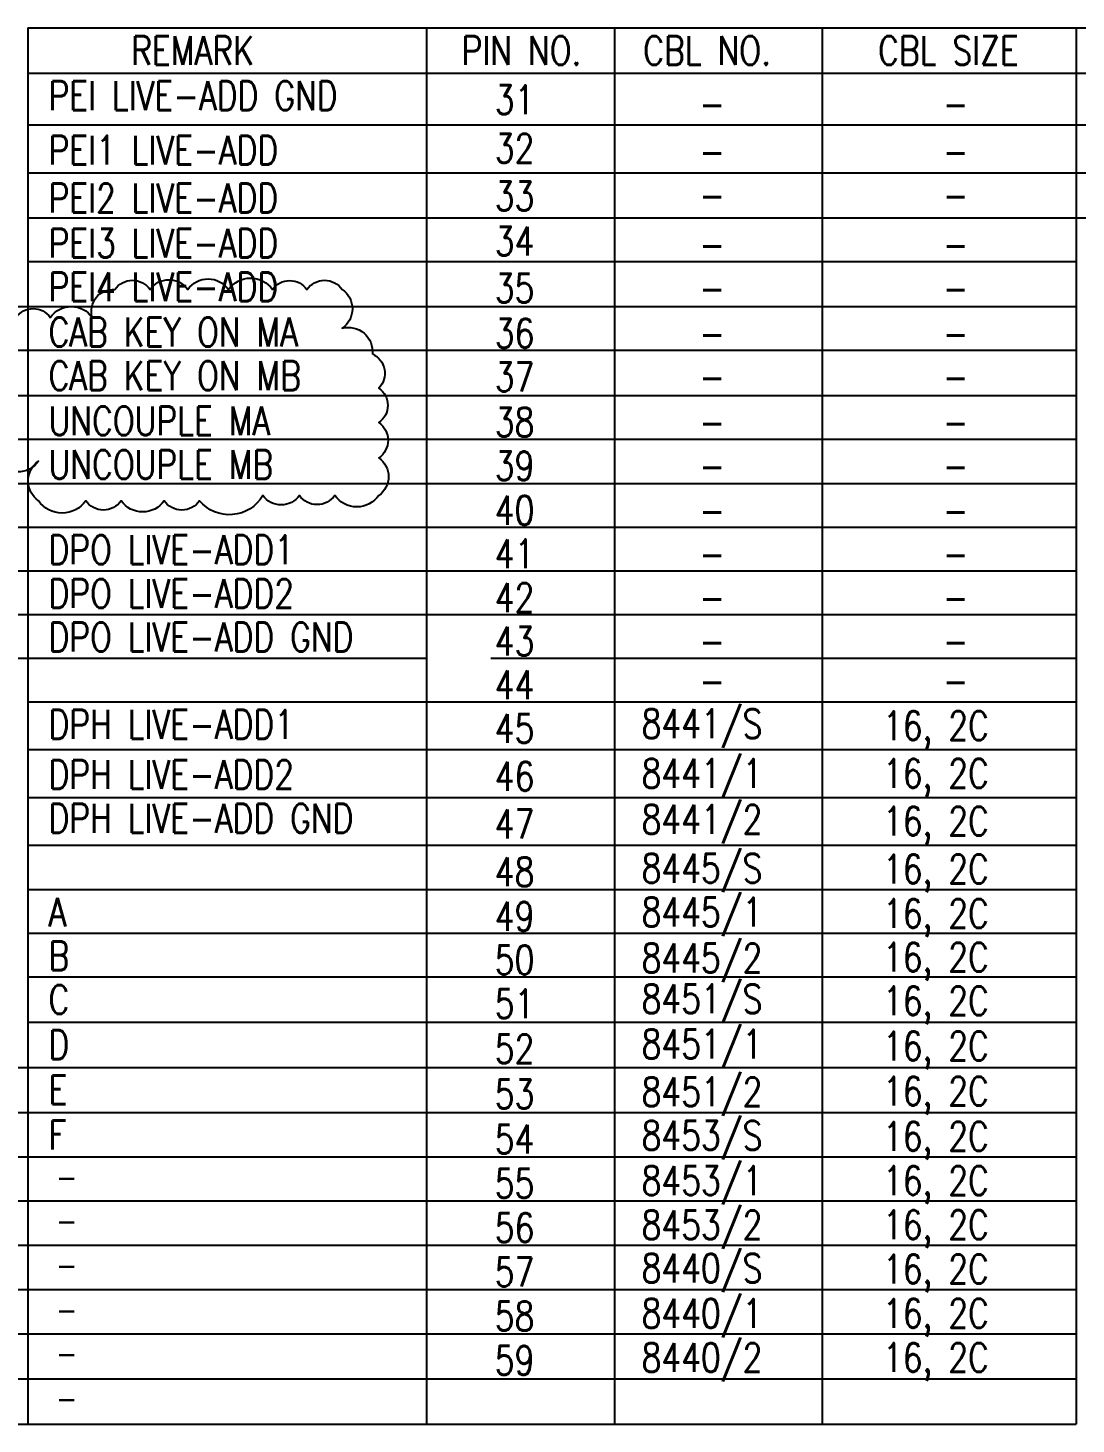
# Model space of a CAD drawing. Extents: x 260 to 819, y -886 to -454.
# Drawn here: x 605.2 to 699, y -694.9 to -570.1 of the extents above; entities that cross this region are included whole.
import ezdxf

# ---------------------------------------------------------------- set-up
doc = ezdxf.new("R2010")
doc.units = 0
doc.header["$LTSCALE"] = 150
doc.header["$MEASUREMENT"] = 0
doc.layers.add('현배선도', color=7, linetype='CONTINUOUS')
doc.styles.get("Standard").update_dxf_attribs({"font": 'romans.shx', "width": 0.8, "bigfont": 'whgtxt.shx'})

msp = doc.modelspace()

# ---------------------------------------------------------------- linework, layer by layer
at = {"layer": '현배선도', "color": 0}
for p, q in [((605.25, -570.06), (640.89, -570.06)), ((605.25, -570.06), (605.25, -694.95)), ((640.89, -570.06), (640.89, -574.1)), ((640.89, -570.06), (640.89, -578.73)), ((640.89, -570.06), (657.71, -570.06)), ((657.71, -570.06), (657.71, -574.1)), ((657.71, -570.06), (657.71, -574.1)), ((657.71, -570.06), (676.29, -570.06)), ((676.29, -570.06), (676.29, -574.1)), ((676.29, -570.06), (699.02, -570.06)), ((699.02, -570.06), (721.79, -570.06)), ((699.02, -570.06), (699.02, -574.1)), ((605.25, -574.1), (640.89, -574.1)), ((640.89, -574.1), (657.71, -574.1)), ((657.71, -574.1), (657.71, -578.73)), ((657.71, -574.1), (657.71, -578.73)), ((657.71, -574.1), (676.29, -574.1)), ((676.29, -574.1), (676.29, -578.73)), ((676.29, -574.1), (699.02, -574.1)), ((699.02, -574.1), (721.79, -574.1)), ((699.02, -574.1), (699.02, -578.73)), ((605.25, -578.73), (657.71, -578.73)), ((605.25, -578.73), (657.71, -578.73)), ((640.89, -578.73), (640.89, -583.01)), ((657.71, -578.73), (657.71, -583.01)), ((657.71, -578.73), (657.71, -583.01)), ((657.71, -578.73), (676.29, -578.73)), ((676.29, -578.73), (676.29, -583.01)), ((676.29, -578.73), (699.02, -578.73)), ((699.02, -578.73), (721.79, -578.73)), ((699.02, -578.73), (699.02, -583.01)), ((605.25, -583.01), (657.71, -583.01)), ((605.25, -583.01), (657.71, -583.01)), ((640.89, -583.01), (640.89, -587.05)), ((657.71, -583.01), (657.71, -587.05)), ((657.71, -583.01), (657.71, -587.05)), ((657.71, -583.01), (676.29, -583.01)), ((676.29, -583.01), (676.29, -587.05)), ((676.29, -583.01), (699.02, -583.01)), ((699.02, -583.01), (721.79, -583.01)), ((699.02, -583.01), (699.02, -587.05)), ((605.25, -587.05), (657.71, -587.05)), ((630.03, -587.05), (657.71, -587.05)), ((640.89, -587.05), (640.89, -590.95)), ((657.71, -587.05), (657.71, -590.95)), ((657.71, -587.05), (657.71, -590.95)), ((657.71, -587.05), (676.29, -587.05)), ((676.29, -587.05), (676.29, -590.95)), ((676.29, -587.05), (699.02, -587.05)), ((699.02, -587.05), (721.79, -587.05)), ((699.02, -587.05), (699.02, -590.95)), ((605.25, -590.95), (646.66, -590.95)), ((640.89, -590.95), (640.89, -594.99)), ((646.66, -590.95), (657.71, -590.95)), ((657.71, -590.95), (657.71, -594.99)), ((657.71, -590.95), (657.71, -594.99)), ((657.71, -590.95), (676.29, -590.95)), ((676.29, -590.95), (676.29, -594.99)), ((676.29, -590.95), (699.02, -590.95)), ((699.02, -590.95), (699.02, -594.99)), ((544.47, -594.99), (605.25, -594.99)), ((605.25, -594.99), (646.66, -594.99)), ((640.89, -594.99), (640.89, -598.9)), ((646.66, -594.99), (657.71, -594.99)), ((657.71, -594.99), (657.71, -598.9)), ((657.71, -594.99), (657.71, -598.9)), ((657.71, -594.99), (676.29, -594.99)), ((676.29, -594.99), (676.29, -598.9)), ((676.29, -594.99), (699.02, -594.99)), ((699.02, -594.99), (699.02, -598.9)), ((544.47, -598.9), (605.25, -598.9)), ((605.25, -598.9), (646.66, -598.9)), ((640.89, -598.9), (640.89, -602.94)), ((646.66, -598.9), (657.71, -598.9)), ((657.71, -598.9), (657.71, -602.94)), ((657.71, -598.9), (657.71, -602.94)), ((657.71, -598.9), (676.29, -598.9)), ((676.29, -598.9), (676.29, -602.94)), ((676.29, -598.9), (699.02, -598.9)), ((699.02, -598.9), (699.02, -602.94)), ((544.47, -602.94), (605.25, -602.94)), ((605.25, -602.94), (646.66, -602.94)), ((640.89, -602.94), (640.89, -606.85)), ((646.66, -602.94), (657.71, -602.94)), ((657.71, -602.94), (657.71, -606.85)), ((657.71, -602.94), (657.71, -606.85)), ((657.71, -602.94), (676.29, -602.94)), ((676.29, -602.94), (676.29, -606.85)), ((676.29, -602.94), (699.02, -602.94)), ((699.02, -602.94), (699.02, -606.85)), ((544.47, -606.85), (605.25, -606.85)), ((605.25, -606.85), (646.66, -606.85)), ((640.89, -606.85), (640.89, -610.82)), ((646.66, -606.85), (657.71, -606.85)), ((657.71, -606.85), (657.71, -610.82)), ((657.71, -606.85), (657.71, -610.82)), ((657.71, -606.85), (676.29, -606.85)), ((676.29, -606.85), (676.29, -610.82)), ((676.29, -606.85), (699.02, -606.85)), ((699.02, -606.85), (699.02, -610.82)), ((544.47, -610.82), (605.25, -610.82)), ((605.25, -610.82), (646.66, -610.82)), ((640.89, -610.82), (640.89, -614.73)), ((646.66, -610.82), (657.71, -610.82)), ((657.71, -610.82), (657.71, -614.73)), ((657.71, -610.82), (657.71, -614.73)), ((657.71, -610.82), (676.29, -610.82)), ((676.29, -610.82), (676.29, -614.73)), ((676.29, -610.82), (699.02, -610.82)), ((699.02, -610.82), (699.02, -614.73)), ((544.47, -614.73), (605.25, -614.73)), ((605.25, -614.73), (646.66, -614.73)), ((640.89, -614.73), (640.89, -618.63)), ((646.66, -614.73), (657.71, -614.73)), ((657.71, -614.73), (657.71, -618.63)), ((657.71, -614.73), (657.71, -618.63)), ((657.71, -614.73), (676.29, -614.73)), ((676.29, -614.73), (676.29, -618.63)), ((676.29, -614.73), (699.02, -614.73)), ((699.02, -614.73), (699.02, -618.63)), ((544.47, -618.63), (605.25, -618.63)), ((605.25, -618.63), (646.66, -618.63)), ((640.89, -618.63), (640.89, -622.54)), ((646.66, -618.63), (657.71, -618.63)), ((657.71, -618.63), (657.71, -622.54)), ((657.71, -618.63), (657.71, -622.54)), ((657.71, -618.63), (676.29, -618.63)), ((676.29, -618.63), (676.29, -622.54)), ((676.29, -618.63), (699.02, -618.63)), ((699.02, -618.63), (699.02, -622.54)), ((544.47, -622.54), (605.25, -622.54)), ((605.25, -622.54), (646.66, -622.54)), ((640.89, -622.54), (640.89, -626.44)), ((646.66, -622.54), (657.71, -622.54)), ((657.71, -622.54), (657.71, -626.44)), ((657.71, -622.54), (657.71, -630.35)), ((657.71, -622.54), (657.71, -626.44)), ((657.71, -622.54), (699.02, -622.54)), ((676.29, -622.54), (676.29, -626.44)), ((699.02, -622.54), (699.02, -626.44)), ((544.47, -626.44), (605.25, -626.44)), ((605.25, -626.44), (640.89, -626.44)), ((640.89, -626.44), (640.89, -630.35)), ((646.66, -626.44), (657.71, -626.44)), ((657.71, -626.44), (657.71, -630.35)), ((657.71, -626.44), (676.29, -626.44)), ((676.29, -626.44), (676.29, -630.35)), ((676.29, -626.44), (699.02, -626.44)), ((699.02, -626.44), (699.02, -630.35)), ((605.25, -630.35), (646.66, -630.35)), ((640.89, -630.35), (640.89, -634.62)), ((646.66, -630.35), (657.71, -630.35)), ((657.71, -630.35), (657.71, -634.62)), ((657.71, -630.35), (657.71, -634.62)), ((657.71, -630.35), (676.29, -630.35)), ((676.29, -630.35), (676.29, -634.62)), ((676.29, -630.35), (699.02, -630.35)), ((699.02, -630.35), (699.02, -634.62)), ((605.25, -634.62), (646.66, -634.62)), ((640.89, -634.62), (640.89, -638.89)), ((646.66, -634.62), (657.71, -634.62)), ((657.71, -634.62), (657.71, -638.89)), ((657.71, -634.62), (657.71, -643.17)), ((657.71, -634.62), (676.29, -634.62)), ((676.29, -634.62), (676.29, -638.89)), ((676.29, -634.62), (699.02, -634.62)), ((699.02, -634.62), (699.02, -638.89)), ((605.25, -638.89), (646.66, -638.89)), ((640.89, -638.89), (640.89, -643.17)), ((646.66, -638.89), (657.71, -638.89)), ((657.71, -638.89), (657.71, -643.17)), ((657.71, -638.89), (676.29, -638.89)), ((676.29, -638.89), (676.29, -643.17)), ((676.29, -638.89), (699.02, -638.89)), ((699.02, -638.89), (699.02, -643.17)), ((605.25, -643.17), (646.66, -643.17)), ((640.89, -643.17), (640.89, -647.14)), ((646.66, -643.17), (657.71, -643.17)), ((657.71, -643.17), (657.71, -647.14)), ((657.71, -643.17), (657.71, -647.14)), ((657.71, -643.17), (676.29, -643.17)), ((676.29, -643.17), (676.29, -647.14)), ((676.29, -643.17), (699.02, -643.17)), ((699.02, -643.17), (699.02, -647.14)), ((605.25, -647.14), (646.66, -647.14)), ((640.89, -647.14), (640.89, -651.05)), ((646.66, -647.14), (657.71, -647.14)), ((657.71, -647.14), (657.71, -651.05)), ((657.71, -647.14), (657.71, -651.05)), ((657.71, -647.14), (676.29, -647.14)), ((676.29, -647.14), (676.29, -651.05)), ((676.29, -647.14), (699.02, -647.14)), ((699.02, -647.14), (699.02, -651.05)), ((605.25, -651.05), (646.66, -651.05)), ((640.89, -651.05), (640.89, -654.95)), ((646.66, -651.05), (657.71, -651.05)), ((657.71, -651.05), (657.71, -654.95)), ((657.71, -651.05), (657.71, -654.95)), ((657.71, -651.05), (676.29, -651.05)), ((676.29, -651.05), (676.29, -654.95)), ((676.29, -651.05), (699.02, -651.05)), ((699.02, -651.05), (699.02, -654.95)), ((605.25, -654.95), (646.66, -654.95)), ((640.89, -654.95), (640.89, -659)), ((646.66, -654.95), (657.71, -654.95)), ((657.71, -654.95), (657.71, -659)), ((657.71, -654.95), (657.71, -659)), ((657.71, -654.95), (676.29, -654.95)), ((676.29, -654.95), (676.29, -659)), ((676.29, -654.95), (699.02, -654.95)), ((699.02, -654.95), (699.02, -659)), ((605.25, -659), (646.66, -659)), ((640.89, -659), (640.89, -663.04)), ((646.66, -659), (657.71, -659)), ((657.71, -659), (657.71, -663.04)), ((657.71, -659), (657.71, -663.04)), ((657.71, -659), (676.29, -659)), ((676.29, -659), (676.29, -663.04)), ((676.29, -659), (699.02, -659)), ((699.02, -659), (699.02, -663.04)), ((544.47, -663.04), (605.25, -663.04)), ((605.25, -663.04), (646.66, -663.04)), ((640.89, -663.04), (640.89, -667.08)), ((646.66, -663.04), (657.71, -663.04)), ((657.71, -663.04), (657.71, -667.08)), ((657.71, -663.04), (657.71, -667.08)), ((657.71, -663.04), (676.29, -663.04)), ((676.29, -663.04), (676.29, -667.08)), ((676.29, -663.04), (699.02, -663.04)), ((699.02, -663.04), (699.02, -667.08)), ((544.47, -667.08), (605.25, -667.08)), ((605.25, -667.08), (646.66, -667.08)), ((640.89, -667.08), (640.89, -671.04)), ((646.66, -667.08), (657.71, -667.08)), ((657.71, -667.08), (657.71, -671.04)), ((657.71, -667.08), (657.71, -671.04)), ((657.71, -667.08), (676.29, -667.08)), ((676.29, -667.08), (676.29, -671.04)), ((676.29, -667.08), (699.02, -667.08)), ((699.02, -667.08), (699.02, -671.04)), ((544.47, -671.04), (605.25, -671.04)), ((605.25, -671.04), (646.66, -671.04)), ((640.89, -671.04), (640.89, -674.99)), ((646.66, -671.04), (657.71, -671.04)), ((657.71, -671.04), (657.71, -674.99)), ((657.71, -671.04), (657.71, -674.99)), ((657.71, -671.04), (676.29, -671.04)), ((676.29, -671.04), (676.29, -674.99)), ((676.29, -671.04), (699.02, -671.04)), ((699.02, -671.04), (699.02, -674.99)), ((544.47, -674.99), (605.25, -674.99)), ((605.25, -674.99), (646.66, -674.99)), ((640.89, -674.99), (640.89, -686.87)), ((646.66, -674.99), (657.71, -674.99)), ((657.71, -674.99), (657.71, -686.87)), ((657.71, -674.99), (657.71, -686.87)), ((657.71, -674.99), (676.29, -674.99)), ((676.29, -674.99), (676.29, -686.87)), ((676.29, -674.99), (699.02, -674.99)), ((699.02, -674.99), (699.02, -686.87)), ((544.47, -678.95), (605.25, -678.95)), ((605.25, -678.95), (646.66, -678.95)), ((646.66, -678.95), (657.71, -678.95)), ((657.71, -678.95), (676.29, -678.95)), ((676.29, -678.95), (699.02, -678.95)), ((544.47, -682.91), (605.25, -682.91)), ((605.25, -682.91), (646.66, -682.91)), ((646.66, -682.91), (657.71, -682.91)), ((657.71, -682.91), (676.29, -682.91)), ((676.29, -682.91), (699.02, -682.91)), ((544.47, -686.87), (605.25, -686.87)), ((605.25, -686.87), (646.66, -686.87)), ((640.89, -686.87), (640.89, -690.91)), ((640.89, -686.87), (640.89, -694.95)), ((646.66, -686.87), (657.71, -686.87)), ((657.71, -686.87), (657.71, -690.91)), ((657.71, -686.87), (657.71, -690.91)), ((657.71, -686.87), (676.29, -686.87)), ((676.29, -686.87), (676.29, -690.91)), ((676.29, -686.87), (699.02, -686.87)), ((699.02, -686.87), (699.02, -690.91)), ((544.47, -690.91), (605.25, -690.91)), ((605.25, -690.91), (646.66, -690.91)), ((646.66, -690.91), (657.71, -690.91)), ((657.71, -690.91), (657.71, -694.95)), ((657.71, -690.91), (657.71, -694.95)), ((657.71, -690.91), (676.29, -690.91)), ((676.29, -690.91), (676.29, -694.95)), ((676.29, -690.91), (699.02, -690.91)), ((699.02, -690.91), (699.02, -694.95)), ((544.47, -694.95), (605.25, -694.95)), ((605.25, -694.95), (640.89, -694.95)), ((640.89, -694.95), (657.71, -694.95)), ((657.71, -694.95), (699.02, -694.95)), ((676.29, -694.95), (699.02, -694.95))]:
    msp.add_line(p, q, dxfattribs=at)
at = {"layer": '현배선도', "color": 3}
msp.add_lwpolyline([(604.18, -595.96, -0.520567), (607.25, -595.96, -0.520567), (611, -595.96, -0.520567), (613.01, -593.46, -0.520567), (616.18, -593.46, -0.520567), (619.54, -593.46, -0.520567), (623.19, -593.46, -0.520567), (627.13, -593.46, -0.520567), (630.2, -593.46, -0.520567), (633.37, -593.46, -0.520567), (633.37, -596.92, -0.520567), (636.06, -599.22, -0.520567), (636.64, -602.29, -0.520567), (636.64, -605.36, -0.520567), (636.64, -608.53, -0.520567), (636.64, -611.88, -0.520567), (632.7, -611.88, -0.520567), (629.53, -611.88, -0.520567), (626.26, -611.88, -0.520567), (620.6, -612.36, -0.520567), (617.43, -612.36, -0.520567), (613.59, -612.36, -0.520567), (610.42, -612.36, -0.520567), (606.19, -612.36, -0.520567), (606.19, -608.81, -0.520567), (602.45, -608.81, -0.520567)], format="xyb", dxfattribs=at)

# ---------------------------------------------------------------- texts
at = {"layer": '현배선도', "color": 0, "width": 0.8}
for s, height, p in [('REMARK', 2.583, (614.49, -573.37)), ('PIN NO.', 2.583, (644.05, -573.37)), ('CBL NO.', 2.583, (660.3, -573.37)), ('CBL SIZE', 2.583, (681.31, -573.37)), ('PEI LIVE-ADD GND', 2.5833, (607.09, -577.41)), ('31', 2.583, (647.01, -577.78)), ('-', 2.58, (665.31, -578.14)), ('-', 2.58, (687.09, -578.14)), ('PEI1 LIVE-ADD', 2.5833, (607.09, -582.29)), ('32', 2.583, (647.01, -582.12)), ('-', 2.58, (665.31, -582.41)), ('-', 2.58, (687.09, -582.41)), ('PEI2 LIVE-ADD', 2.5833, (607.09, -586.57)), ('33', 2.583, (647.01, -586.39)), ('-', 2.58, (665.31, -586.31)), ('-', 2.58, (687.09, -586.31)), ('PEI3 LIVE-ADD', 2.5833, (607.09, -590.61)), ('34', 2.583, (647.01, -590.43)), ('-', 2.58, (665.31, -590.72)), ('-', 2.58, (687.09, -590.72)), ('PEI4 LIVE-ADD', 2.5833, (607.09, -594.51)), ('35', 2.583, (647.01, -594.63)), ('-', 2.58, (665.31, -594.63)), ('-', 2.58, (687.09, -594.63)), ('CAB KEY ON MA', 2.5833, (607.09, -598.56)), ('36', 2.583, (647.01, -598.67)), ('-', 2.58, (665.31, -598.67)), ('-', 2.58, (687.09, -598.67)), ('CAB KEY ON MB', 2.5833, (607.09, -602.46)), ('37', 2.583, (647.01, -602.57)), ('-', 2.58, (665.31, -602.57)), ('-', 2.58, (687.09, -602.57)), ('UNCOUPLE MA', 2.5833, (607.09, -606.5)), ('38', 2.583, (647.01, -606.62)), ('-', 2.58, (665.31, -606.62)), ('-', 2.58, (687.09, -606.62)), ('UNCOUPLE MB', 2.5833, (607.09, -610.41)), ('39', 2.583, (647.01, -610.52)), ('-', 2.58, (665.31, -610.52)), ('-', 2.58, (687.09, -610.52)), ('40', 2.583, (647.01, -614.5)), ('-', 2.58, (665.31, -614.5)), ('-', 2.58, (687.09, -614.5)), ('DPO LIVE-ADD1', 2.5833, (607.09, -618.03)), ('41', 2.583, (647.01, -618.4)), ('-', 2.58, (665.31, -618.4)), ('-', 2.58, (687.09, -618.4)), ('DPO LIVE-ADD2', 2.5833, (607.09, -621.94)), ('42', 2.583, (647.01, -622.31)), ('-', 2.58, (665.31, -622.31)), ('-', 2.58, (687.09, -622.31)), ('DPO LIVE-ADD GND', 2.5833, (607.09, -625.84)), ('43', 2.583, (647.01, -626.21)), ('-', 2.58, (665.31, -626.21)), ('-', 2.58, (687.09, -626.21)), ('44', 2.583, (647.01, -630.12)), ('-', 2.58, (665.31, -629.75)), ('-', 2.58, (687.09, -629.75)), ('8441/S', 2.583, (660.15, -633.59)), ('DPH LIVE-ADD1', 2.5833, (607.09, -633.65)), ('45', 2.583, (647.01, -634.02)), ('16, 2C', 2.583, (681.74, -633.77)), ('DPH LIVE-ADD2', 2.5833, (607.09, -638.14)), ('8441/1', 2.583, (660.15, -638.04)), ('16, 2C', 2.583, (681.74, -638.04)), ('46', 2.583, (647.01, -638.3)), ('8441/2', 2.583, (660.15, -642.15)), ('DPH LIVE-ADD GND', 2.5833, (607.09, -642.05)), ('47', 2.583, (647.01, -642.57)), ('16, 2C', 2.583, (681.74, -642.31)), ('48', 2.583, (647.01, -646.84)), ('8445/S', 2.583, (660.15, -646.52)), ('16, 2C', 2.583, (681.74, -646.59)), ('A', 2.58, (607.09, -650.45)), ('8445/1', 2.583, (660.15, -650.43)), ('16, 2C', 2.583, (681.74, -650.57)), ('49', 2.583, (647.01, -650.82)), ('B', 2.58, (607.09, -654.36)), ('8445/2', 2.583, (660.15, -654.55)), ('16, 2C', 2.583, (681.74, -654.47)), ('50', 2.583, (647.01, -654.72)), ('8451/S', 2.583, (660.15, -658.2)), ('C', 2.58, (607.09, -658.26)), ('51', 2.583, (647.01, -658.63)), ('16, 2C', 2.583, (681.74, -658.38)), ('8451/1', 2.583, (660.15, -662.24)), ('D', 2.58, (607.09, -662.3)), ('52', 2.583, (647.01, -662.67)), ('16, 2C', 2.583, (681.74, -662.42)), ('E', 2.58, (607.09, -666.34)), ('53', 2.583, (647.01, -666.71)), ('8451/2', 2.583, (660.15, -666.52)), ('16, 2C', 2.583, (681.74, -666.46)), ('F', 2.58, (607.09, -670.38)), ('8453/S', 2.583, (660.15, -670.42)), ('16, 2C', 2.583, (681.74, -670.5)), ('54', 2.583, (647.01, -670.75)), ('8453/1', 2.583, (660.15, -674.46)), ('16, 2C', 2.583, (681.74, -674.46)), ('-', 2.2, (607.73, -673.94)), ('55', 2.583, (647.01, -674.71)), ('8453/2', 2.583, (660.15, -678.42)), ('56', 2.583, (647.01, -678.67)), ('16, 2C', 2.583, (681.74, -678.41)), ('-', 2.2, (607.73, -677.85)), ('8440/S', 2.583, (660.15, -682.29)), ('57', 2.583, (647.01, -682.63)), ('16, 2C', 2.583, (681.74, -682.37)), ('-', 2.2, (607.73, -681.84)), ('58', 2.583, (647.01, -686.58)), ('8440/1', 2.583, (660.15, -686.33)), ('16, 2C', 2.583, (681.74, -686.33)), ('-', 2.2, (607.73, -685.82)), ('59', 2.583, (647.01, -690.54)), ('8440/2', 2.583, (660.15, -690.29)), ('16, 2C', 2.583, (681.74, -690.29)), ('-', 2.2, (607.73, -689.72)), ('-', 2.2, (607.73, -693.76))]:
    msp.add_text(s, height=height, dxfattribs=at).set_placement(p)

doc.saveas('drawing.dxf')
